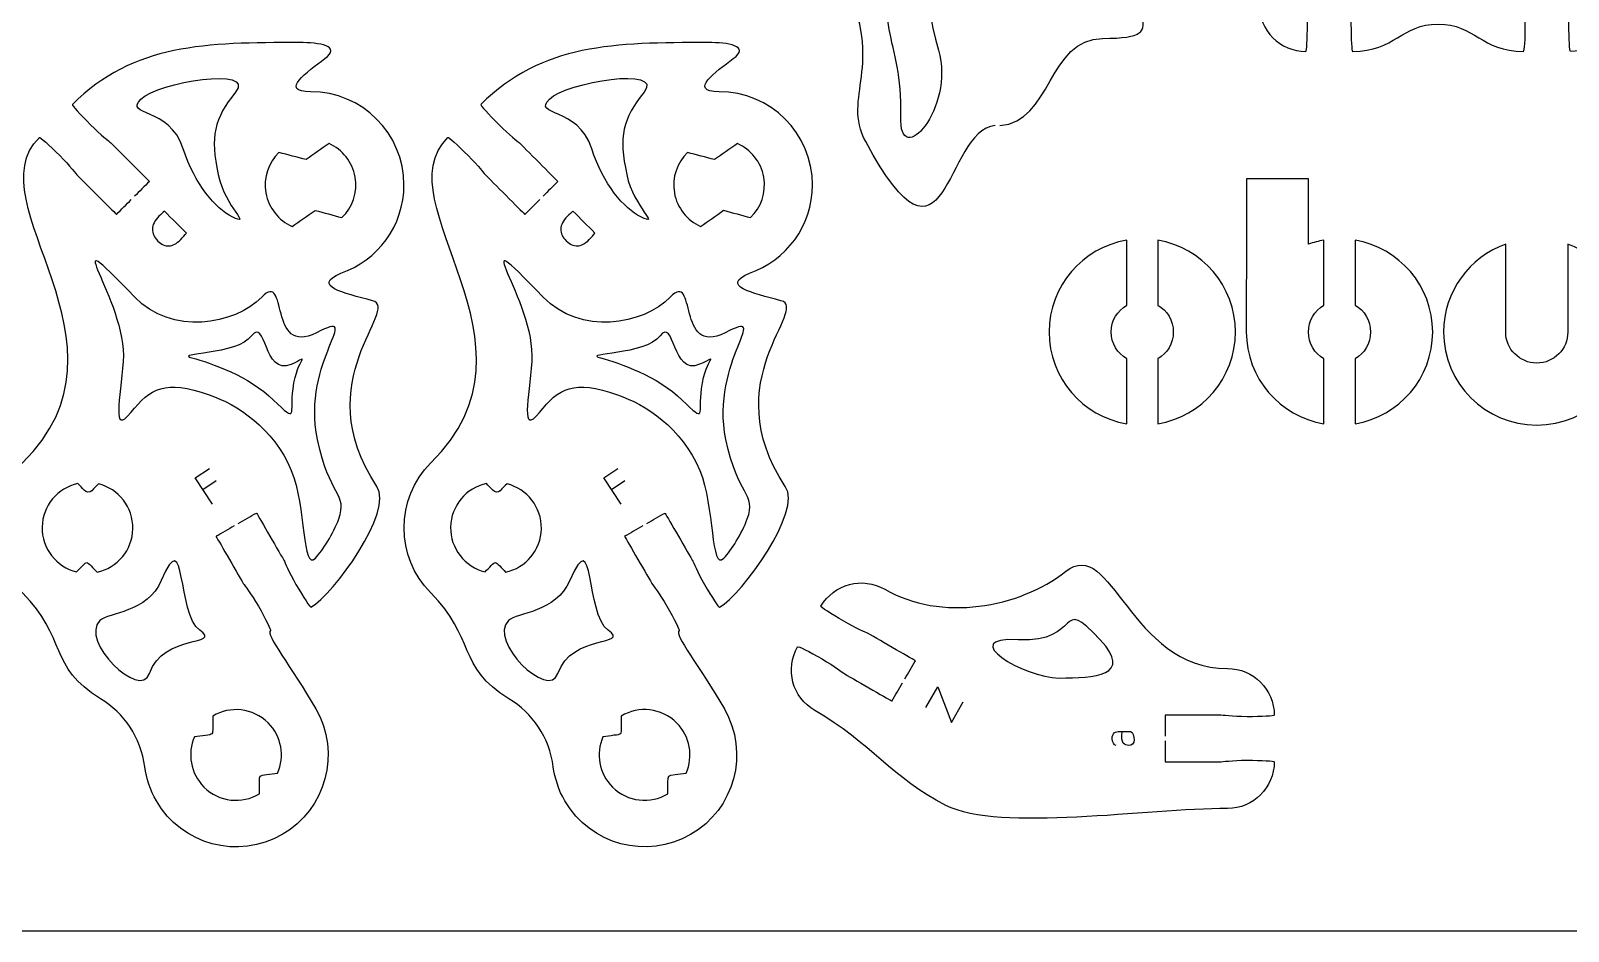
# Model space of a CAD drawing. Extents: x 0 to 300, y 0 to 300.
# Drawn here: x 59.6 to 158.4, y 0.1 to 58 of the extents above; entities that cross this region are included whole.
import ezdxf

# ---------------------------------------------------------------- set-up
doc = ezdxf.new("R2010")
doc.units = 0
doc.header["$MEASUREMENT"] = 0
doc.layers.add('DEFAULT', color=7, linetype='CONTINUOUS')

msp = doc.modelspace()

# ---------------------------------------------------------------- linework, layer by layer
at = {"layer": 'DEFAULT', "color": 250}
for points in [[(71.246, 27.576), (70.136, 29.265), (71.046, 29.862)], [(97.496, 27.576), (96.386, 29.265), (97.296, 29.863)], [(70.625, 28.52), (71.483, 29.083)], [(96.875, 28.521), (97.732, 29.084)], [(117.079, 14.491), (117.845, 15.817), (118.728, 13.538), (119.486, 14.85)]]:
    msp.add_lwpolyline(points, dxfattribs=at)
at = {"layer": 'DEFAULT', "color": 1}
msp.add_lwpolyline([(294.852, 0.101), (5.151, 0.101)], dxfattribs=at)
for points, knots in [([(142.85, 77.688), (142.399, 77.688), (141.949, 77.688), (141.499, 77.688), (141.499, 78.855), (141.499, 80.021), (141.499, 81.188), (141.499, 81.364), (141.601, 81.971), (141.601, 82.938), (141.601, 83.904), (141.555, 84.687), (141.499, 84.687), (139.841, 84.687), (138.5, 83.347), (138.5, 81.689), (138.5, 71.956), (139.999, 74.189), (139.999, 70.689), (139.999, 67.19), (138.5, 69.419), (138.5, 59.69), (138.5, 58.032), (139.841, 56.691), (141.499, 56.688), (141.555, 56.688), (141.597, 57.471), (141.597, 58.441), (141.597, 59.407), (141.499, 60.014), (141.499, 60.191), (141.499, 61.357), (141.499, 62.524), (141.499, 63.69), (142.498, 63.69), (143.498, 63.69), (144.497, 63.69), (144.497, 62.524), (144.497, 61.357), (144.497, 60.191), (144.497, 60.014), (144.398, 59.407), (144.398, 58.437), (144.398, 57.471), (144.444, 56.688), (144.497, 56.688), (147.249, 56.688), (147.623, 58.444), (149.997, 58.444), (152.371, 58.444), (152.745, 56.688), (155.493, 56.688), (155.55, 56.688), (155.599, 57.471), (155.599, 58.441), (155.599, 59.407), (155.5, 60.014), (155.5, 60.191), (155.5, 61.357), (155.5, 62.524), (155.5, 63.69), (155.95, 63.69), (156.399, 63.69), (156.848, 63.69)], [0, 0, 0, 0, 3.83, 3.83, 3.83, 13.75, 13.75, 13.75, 14.75, 14.75, 14.75, 15.75, 15.75, 15.75, 16.75, 16.75, 16.75, 17.75, 17.75, 17.75, 18.75, 18.75, 18.75, 19.75, 19.75, 19.75, 20.75, 20.75, 20.75, 21.75, 21.75, 21.75, 31.67, 31.67, 31.67, 40.17, 40.17, 40.17, 50.09, 50.09, 50.09, 51.09, 51.09, 51.09, 52.09, 52.09, 52.09, 53.09, 53.09, 53.09, 54.09, 54.09, 54.09, 55.09, 55.09, 55.09, 56.09, 56.09, 56.09, 66.01, 66.01, 66.01, 69.83, 69.83, 69.83, 69.83]), ([(143.15, 77.688), (143.6, 77.688), (144.05, 77.688), (144.501, 77.688), (144.501, 78.855), (144.501, 80.021), (144.501, 81.188), (144.501, 81.364), (144.398, 81.971), (144.398, 82.938), (144.398, 83.904), (144.444, 84.687), (144.501, 84.687), (147.249, 84.687), (147.626, 82.934), (149.997, 82.934), (152.371, 82.934), (152.749, 84.687), (155.497, 84.687), (155.553, 84.687), (155.603, 83.904), (155.603, 82.938), (155.603, 81.971), (155.5, 81.364), (155.5, 81.188), (155.5, 80.021), (155.5, 78.855), (155.5, 77.688), (156.501, 77.688), (157.502, 77.688), (158.502, 77.688), (158.502, 78.855), (158.502, 80.021), (158.502, 81.188), (158.502, 81.364), (158.4, 81.971), (158.4, 82.938), (158.4, 83.904), (158.446, 84.687), (158.502, 84.687), (160.161, 84.687), (161.501, 83.347), (161.501, 81.689), (161.501, 71.956), (159.998, 74.189), (159.998, 70.689), (159.998, 67.19), (161.501, 69.416), (161.501, 59.686), (161.501, 58.028), (160.157, 56.688), (158.499, 56.688), (158.446, 56.688), (158.4, 57.471), (158.4, 58.437), (158.4, 59.407), (158.499, 60.014), (158.499, 60.191), (158.499, 61.357), (158.499, 62.524), (158.499, 63.69), (158.049, 63.69), (157.598, 63.69), (157.148, 63.69)], [0, 0, 0, 0, 3.83, 3.83, 3.83, 13.75, 13.75, 13.75, 14.75, 14.75, 14.75, 15.75, 15.75, 15.75, 16.75, 16.75, 16.75, 17.75, 17.75, 17.75, 18.75, 18.75, 18.75, 19.75, 19.75, 19.75, 29.67, 29.67, 29.67, 38.18, 38.18, 38.18, 48.1, 48.1, 48.1, 49.1, 49.1, 49.1, 50.1, 50.1, 50.1, 51.1, 51.1, 51.1, 52.1, 52.1, 52.1, 53.1, 53.1, 53.1, 54.1, 54.1, 54.1, 55.1, 55.1, 55.1, 56.1, 56.1, 56.1, 66.02, 66.02, 66.02, 69.85, 69.85, 69.85, 69.85]), ([(121.528, 51.914), (118.226, 51.604), (118.49, 41.067), (113.216, 50.884), (111.65, 53.798), (114.504, 55.728), (111.858, 61.133), (110.683, 63.535), (111.858, 66.791), (111.858, 71.25), (111.858, 73.003), (112.687, 72.051), (115.763, 71.571), (116.811, 71.409), (118.505, 71.328), (120.177, 71.328), (120.233, 71.328), (120.275, 70.548), (120.275, 69.578), (120.275, 68.611), (120.177, 68.005), (120.177, 67.828), (120.177, 66.662), (120.177, 65.495), (120.177, 64.329), (120.626, 64.329), (121.075, 64.329), (121.524, 64.329)], [0, 0, 0, 0, 1, 1, 1, 2, 2, 2, 3, 3, 3, 4, 4, 4, 5, 5, 5, 6, 6, 6, 7, 7, 7, 16.92, 16.92, 16.92, 20.74, 20.74, 20.74, 20.74]), ([(121.828, 51.925), (125.13, 52.087), (124.943, 57.524), (128.439, 57.524), (133.759, 57.524), (128.848, 59.256), (131.494, 64.66), (132.669, 67.063), (131.494, 66.791), (131.494, 71.25), (131.494, 73.007), (131.219, 72.383), (128.859, 71.839), (126.904, 71.391), (124.847, 71.328), (123.175, 71.328), (123.122, 71.328), (123.077, 70.548), (123.077, 69.578), (123.077, 68.611), (123.175, 68.005), (123.175, 67.828), (123.175, 66.662), (123.175, 65.495), (123.175, 64.329), (122.725, 64.329), (122.275, 64.329), (121.824, 64.329)], [0, 0, 0, 0, 1, 1, 1, 2, 2, 2, 3, 3, 3, 4, 4, 4, 5, 5, 5, 6, 6, 6, 7, 7, 7, 16.92, 16.92, 16.92, 20.75, 20.75, 20.75, 20.75]), ([(72.9, 26.327), (73.29, 26.551), (73.681, 26.776), (74.071, 27.001), (74.071, 27.001), (75.383, 24.729), (75.824, 23.97), (75.909, 23.819), (76.128, 23.24), (76.607, 22.404), (77.094, 21.568), (77.525, 20.912), (77.57, 20.936), (79.01, 21.765), (82.926, 27.138), (81.8, 28.705), (77.274, 35.563), (83.388, 40.159), (81.522, 40.657), (79.659, 41.154), (77.581, 41.609), (79.493, 42.421), (81.846, 43.228), (83.547, 45.469), (83.547, 48.097), (83.547, 51.409), (80.858, 54.097), (77.546, 54.097), (75.503, 54.097), (77.341, 55.392), (78.456, 56.221), (79.571, 57.05), (78.103, 57.258), (76.826, 57.258), (70.836, 57.258), (66.158, 57.198), (62.239, 53.275), (62.2, 53.237), (62.722, 52.651), (63.406, 51.97), (64.087, 51.286), (64.588, 50.926), (64.712, 50.803), (65.333, 50.185), (67.188, 48.326), (67.188, 48.326), (66.87, 48.009), (66.551, 47.691), (66.232, 47.374)], [0, 0, 0, 0, 3.830209, 3.830209, 3.830209, 4.830209, 4.830209, 4.830209, 5.830209, 5.830209, 5.830209, 6.830209, 6.830209, 6.830209, 7.830209, 7.830209, 7.830209, 8.830209, 8.830209, 8.830209, 9.830209, 9.830209, 9.830209, 10.830209, 10.830209, 10.830209, 11.830209, 11.830209, 11.830209, 12.830209, 12.830209, 12.830209, 13.830209, 13.830209, 13.830209, 14.830209, 14.830209, 14.830209, 15.830209, 15.830209, 15.830209, 16.830209, 16.830209, 16.830209, 17.830209, 17.830209, 17.830209, 21.655663, 21.655663, 21.655663, 21.655663]), ([(99.149, 26.328), (99.54, 26.552), (99.93, 26.777), (100.321, 27.001), (100.321, 27.001), (101.633, 24.729), (102.074, 23.971), (102.159, 23.819), (102.377, 23.241), (102.857, 22.405), (103.344, 21.569), (103.774, 20.912), (103.82, 20.937), (105.26, 21.766), (109.175, 27.139), (108.05, 28.705), (103.524, 35.563), (109.638, 40.16), (107.771, 40.657), (105.909, 41.155), (103.831, 41.61), (105.743, 42.421), (108.096, 43.229), (109.796, 45.469), (109.796, 48.097), (109.796, 51.41), (107.108, 54.098), (103.796, 54.098), (101.753, 54.098), (103.591, 55.393), (104.706, 56.222), (105.82, 57.051), (104.353, 57.259), (103.076, 57.259), (97.086, 57.259), (92.408, 57.199), (88.489, 53.276), (88.45, 53.237), (88.972, 52.652), (89.656, 51.971), (90.337, 51.287), (90.838, 50.927), (90.961, 50.803), (91.582, 50.186), (93.438, 48.327), (93.438, 48.327), (93.119, 48.009), (92.801, 47.692), (92.482, 47.374)], [0, 0, 0, 0, 3.830209, 3.830209, 3.830209, 4.830209, 4.830209, 4.830209, 5.830209, 5.830209, 5.830209, 6.830209, 6.830209, 6.830209, 7.830209, 7.830209, 7.830209, 8.830209, 8.830209, 8.830209, 9.830209, 9.830209, 9.830209, 10.830209, 10.830209, 10.830209, 11.830209, 11.830209, 11.830209, 12.830209, 12.830209, 12.830209, 13.830209, 13.830209, 13.830209, 14.830209, 14.830209, 14.830209, 15.830209, 15.830209, 15.830209, 16.830209, 16.830209, 16.830209, 17.830209, 17.830209, 17.830209, 21.655663, 21.655663, 21.655663, 21.655663]), ([(72.639, 26.175), (72.249, 25.95), (71.86, 25.726), (71.471, 25.501), (71.471, 25.501), (72.783, 23.226), (73.221, 22.471), (73.309, 22.319), (73.704, 21.843), (74.187, 21.007), (74.667, 20.174), (75.016, 19.479), (74.97, 19.437), (74.607, 19.225), (76.308, 17.13), (77.881, 14.403), (79.511, 11.577), (78.541, 7.951), (75.715, 6.321), (72.893, 4.687), (69.266, 5.658), (67.636, 8.483), (67.234, 9.178), (66.991, 9.923), (66.892, 10.674), (66.645, 12.565), (65.555, 14.138), (64.038, 15.059), (60.711, 17.08), (61.889, 19), (59.028, 21.861), (56.721, 24.168), (56.721, 27.921), (59.028, 30.229), (66.913, 37.937), (55.875, 46.911), (60.115, 51.155), (60.157, 51.194), (60.739, 50.672), (61.424, 49.988), (62.108, 49.303), (62.468, 48.806), (62.592, 48.682), (63.209, 48.061), (65.068, 46.206), (65.068, 46.206), (65.386, 46.523), (65.703, 46.841), (66.021, 47.158)], [0, 0, 0, 0, 3.821544, 3.821544, 3.821544, 4.821544, 4.821544, 4.821544, 5.821544, 5.821544, 5.821544, 6.821544, 6.821544, 6.821544, 7.821544, 7.821544, 7.821544, 8.821544, 8.821544, 8.821544, 9.821544, 9.821544, 9.821544, 10.821544, 10.821544, 10.821544, 11.821544, 11.821544, 11.821544, 12.821544, 12.821544, 12.821544, 13.821544, 13.821544, 13.821544, 14.821544, 14.821544, 14.821544, 15.821544, 15.821544, 15.821544, 16.821544, 16.821544, 16.821544, 17.821544, 17.821544, 17.821544, 21.639921, 21.639921, 21.639921, 21.639921]), ([(75.512, 50.184), (76.094, 50.032), (76.677, 49.879), (77.259, 49.726), (77.749, 50.07), (78.239, 50.415), (78.73, 50.759), (79.583, 50.375), (80.24, 49.592), (80.412, 48.6), (80.585, 47.613), (80.24, 46.65), (79.562, 46), (78.985, 46.156), (78.407, 46.311), (77.83, 46.466), (77.337, 46.122), (76.845, 45.777), (76.352, 45.433), (75.502, 45.821), (74.846, 46.6), (74.669, 47.592), (74.5, 48.579), (74.846, 49.535), (75.512, 50.184)], [0, 0, 0, 0, 5.117861, 5.117861, 5.117861, 10.214311, 10.214311, 10.214311, 11.214311, 11.214311, 11.214311, 12.214311, 12.214311, 12.214311, 17.298649, 17.298649, 17.298649, 22.411476, 22.411476, 22.411476, 23.411476, 23.411476, 23.411476, 24.411476, 24.411476, 24.411476, 24.411476]), ([(98.888, 26.176), (98.499, 25.951), (98.11, 25.727), (97.721, 25.502), (97.721, 25.502), (99.033, 23.227), (99.47, 22.472), (99.559, 22.32), (99.954, 21.844), (100.437, 21.008), (100.917, 20.175), (101.266, 19.48), (101.22, 19.438), (100.857, 19.226), (102.557, 17.131), (104.131, 14.404), (105.761, 11.578), (104.79, 7.951), (101.965, 6.322), (99.142, 4.688), (95.516, 5.658), (93.886, 8.484), (93.484, 9.179), (93.24, 9.923), (93.142, 10.675), (92.895, 12.566), (91.805, 14.139), (90.288, 15.06), (86.961, 17.081), (88.139, 19), (85.278, 21.861), (82.971, 24.169), (82.971, 27.922), (85.278, 30.229), (93.163, 37.937), (82.124, 46.912), (86.365, 51.156), (86.407, 51.195), (86.989, 50.673), (87.674, 49.988), (88.358, 49.304), (88.718, 48.807), (88.841, 48.683), (89.459, 48.062), (91.318, 46.207), (91.318, 46.207), (91.635, 46.524), (91.953, 46.842), (92.27, 47.159)], [0, 0, 0, 0, 3.821544, 3.821544, 3.821544, 4.821544, 4.821544, 4.821544, 5.821544, 5.821544, 5.821544, 6.821544, 6.821544, 6.821544, 7.821544, 7.821544, 7.821544, 8.821544, 8.821544, 8.821544, 9.821544, 9.821544, 9.821544, 10.821544, 10.821544, 10.821544, 11.821544, 11.821544, 11.821544, 12.821544, 12.821544, 12.821544, 13.821544, 13.821544, 13.821544, 14.821544, 14.821544, 14.821544, 15.821544, 15.821544, 15.821544, 16.821544, 16.821544, 16.821544, 17.821544, 17.821544, 17.821544, 21.639921, 21.639921, 21.639921, 21.639921]), ([(101.762, 50.185), (102.344, 50.032), (102.926, 49.879), (103.508, 49.727), (103.999, 50.071), (104.489, 50.416), (104.979, 50.76), (105.833, 50.376), (106.489, 49.593), (106.662, 48.601), (106.835, 47.613), (106.489, 46.65), (105.812, 46.001), (105.235, 46.156), (104.657, 46.312), (104.08, 46.467), (103.587, 46.122), (103.094, 45.778), (102.602, 45.433), (101.752, 45.821), (101.095, 46.601), (100.919, 47.592), (100.75, 48.58), (101.095, 49.536), (101.762, 50.185)], [1, 1, 1, 1, 6.117861, 6.117861, 6.117861, 11.214311, 11.214311, 11.214311, 12.214311, 12.214311, 12.214311, 13.214311, 13.214311, 13.214311, 18.298649, 18.298649, 18.298649, 23.411476, 23.411476, 23.411476, 24.411476, 24.411476, 24.411476, 25.411476, 25.411476, 25.411476, 25.411476]), ([(141.665, 38.639), (141.665, 37.902), (142.064, 37.26), (142.66, 36.917), (142.66, 35.524), (142.66, 34.131), (142.66, 32.737), (139.831, 33.213), (137.672, 35.676), (137.672, 38.639), (137.673, 41.926), (137.674, 45.212), (137.675, 48.499), (139.005, 48.499), (140.335, 48.499), (141.665, 48.499), (141.665, 47.095), (141.665, 45.691), (141.665, 44.287), (141.986, 44.4), (142.318, 44.488), (142.66, 44.545), (142.66, 43.152), (142.66, 41.76), (142.66, 40.368), (142.064, 40.022), (141.665, 39.376), (141.665, 38.639)], [1, 1, 1, 1, 2, 2, 2, 13.85, 13.85, 13.85, 14.85, 14.85, 14.85, 42.800002, 42.800002, 42.800002, 54.110002, 54.110002, 54.110002, 66.050002, 66.050002, 66.050002, 67.050002, 67.050002, 67.050002, 78.890002, 78.890002, 78.890002, 79.890002, 79.890002, 79.890002, 79.890002]), ([(128.99, 38.643), (128.99, 37.905), (129.392, 37.26), (129.985, 36.918), (129.985, 35.524), (129.985, 34.131), (129.985, 32.737), (127.152, 33.213), (124.997, 35.672), (125, 38.643), (125, 41.606), (127.156, 44.068), (129.985, 44.545), (129.985, 43.151), (129.985, 41.758), (129.985, 40.364), (129.389, 40.022), (128.99, 39.38), (128.99, 38.643)], [0, 0, 0, 0, 1, 1, 1, 12.85, 12.85, 12.85, 13.85, 13.85, 13.85, 14.85, 14.85, 14.85, 26.7, 26.7, 26.7, 27.7, 27.7, 27.7, 27.7]), ([(136.973, 38.643), (136.973, 35.676), (134.818, 33.213), (131.985, 32.737), (131.985, 34.131), (131.985, 35.524), (131.985, 36.918), (132.581, 37.26), (132.98, 37.905), (132.98, 38.643), (132.98, 39.38), (132.581, 40.025), (131.985, 40.368), (131.985, 41.76), (131.985, 43.152), (131.985, 44.545), (134.818, 44.068), (136.973, 41.606), (136.973, 38.643)], [0, 0, 0, 0, 1, 1, 1, 12.85, 12.85, 12.85, 13.85, 13.85, 13.85, 14.85, 14.85, 14.85, 26.69, 26.69, 26.69, 27.69, 27.69, 27.69, 27.69]), ([(149.649, 38.639), (149.649, 35.676), (147.49, 33.21), (144.66, 32.737), (144.66, 34.131), (144.66, 35.524), (144.66, 36.917), (145.257, 37.26), (145.659, 37.902), (145.655, 38.639), (145.655, 39.38), (145.257, 40.025), (144.66, 40.368), (144.66, 41.76), (144.66, 43.152), (144.66, 44.545), (147.493, 44.068), (149.645, 41.606), (149.649, 38.639)], [0, 0, 0, 0, 1, 1, 1, 12.85, 12.85, 12.85, 13.85, 13.85, 13.85, 14.85, 14.85, 14.85, 26.69, 26.69, 26.69, 27.69, 27.69, 27.69, 27.69]), ([(162.322, 38.64), (162.324, 35.335), (159.643, 32.654), (156.336, 32.653), (153.028, 32.652), (150.346, 35.333), (150.348, 38.639), (150.351, 41.25), (152.013, 43.464), (154.342, 44.289), (154.341, 42.406), (154.339, 40.523), (154.338, 38.641), (154.339, 37.539), (155.232, 36.644), (156.338, 36.644), (157.439, 36.645), (158.332, 37.536), (158.33, 38.64), (158.331, 40.523), (158.332, 42.407), (158.332, 44.291), (160.659, 43.465), (162.324, 41.249), (162.322, 38.64)], [0, 0, 0, 0, 1, 1, 1, 2, 2, 2, 3, 3, 3, 19.010003, 19.010003, 19.010003, 20.010003, 20.010003, 20.010003, 21.010003, 21.010003, 21.010003, 37.029004, 37.029004, 37.029004, 38.029004, 38.029004, 38.029004, 38.029004]), ([(62.594, 28.891), (62.728, 28.747), (62.862, 28.604), (62.996, 28.46), (63.13, 28.319), (63.352, 28.309), (63.483, 28.436), (63.627, 28.582), (63.772, 28.727), (63.917, 28.873), (65.208, 28.552), (66.15, 27.377), (66.125, 25.991), (66.104, 24.612), (65.12, 23.476), (63.825, 23.197), (63.699, 23.332), (63.573, 23.467), (63.447, 23.603), (63.165, 23.881), (63.165, 23.881), (62.904, 23.617), (62.77, 23.484), (62.636, 23.351), (62.502, 23.218), (61.214, 23.539), (60.265, 24.71), (60.294, 26.097), (60.315, 27.476), (61.299, 28.612), (62.594, 28.891)], [0, 0, 0, 0, 1.669731, 1.669731, 1.669731, 2.669731, 2.669731, 2.669731, 4.416299, 4.416299, 4.416299, 5.416299, 5.416299, 5.416299, 6.416299, 6.416299, 6.416299, 7.987095, 7.987095, 7.987095, 8.987095, 8.987095, 8.987095, 10.592243, 10.592243, 10.592243, 11.592243, 11.592243, 11.592243, 12.592243, 12.592243, 12.592243, 12.592243]), ([(88.843, 28.892), (88.977, 28.748), (89.112, 28.605), (89.246, 28.461), (89.38, 28.32), (89.602, 28.309), (89.732, 28.436), (89.877, 28.582), (90.022, 28.728), (90.166, 28.874), (91.457, 28.553), (92.399, 27.378), (92.375, 25.992), (92.354, 24.612), (91.369, 23.476), (90.075, 23.198), (89.949, 23.333), (89.823, 23.468), (89.697, 23.603), (89.415, 23.882), (89.415, 23.882), (89.154, 23.618), (89.02, 23.485), (88.886, 23.352), (88.752, 23.219), (87.464, 23.54), (86.515, 24.711), (86.543, 26.098), (86.564, 27.477), (87.549, 28.613), (88.843, 28.892)], [0, 0, 0, 0, 1.669731, 1.669731, 1.669731, 2.669731, 2.669731, 2.669731, 4.416299, 4.416299, 4.416299, 5.416299, 5.416299, 5.416299, 6.416299, 6.416299, 6.416299, 7.987095, 7.987095, 7.987095, 8.987095, 8.987095, 8.987095, 10.592243, 10.592243, 10.592243, 11.592243, 11.592243, 11.592243, 12.592243, 12.592243, 12.592243, 12.592243]), ([(115.732, 16.333), (115.956, 16.722), (116.181, 17.112), (116.406, 17.501), (116.406, 17.501), (114.13, 18.813), (113.372, 19.251), (113.22, 19.335), (112.645, 19.554), (111.809, 20.037), (110.969, 20.521), (110.313, 20.951), (110.341, 21.001), (111.17, 22.436), (113.005, 22.927), (114.441, 22.098), (118.064, 20.006), (123.069, 20.888), (126.058, 23.244), (129.046, 25.601), (130.146, 17), (136.464, 17), (138.126, 17), (139.467, 15.659), (139.467, 14.001), (139.467, 13.945), (138.683, 13.899), (137.717, 13.899), (136.75, 13.899), (136.14, 14.001), (135.967, 14.001), (134.801, 14.001), (133.634, 14.001), (132.467, 14.001), (132.467, 13.551), (132.467, 13.101), (132.467, 12.65)], [0, 0, 0, 0, 3.821544, 3.821544, 3.821544, 4.821544, 4.821544, 4.821544, 5.821544, 5.821544, 5.821544, 6.821544, 6.821544, 6.821544, 7.821544, 7.821544, 7.821544, 8.821544, 8.821544, 8.821544, 9.821544, 9.821544, 9.821544, 10.821544, 10.821544, 10.821544, 11.821544, 11.821544, 11.821544, 12.821544, 12.821544, 12.821544, 22.741544, 22.741544, 22.741544, 26.571544, 26.571544, 26.571544, 26.571544]), ([(132.467, 12.35), (132.467, 11.9), (132.467, 11.45), (132.467, 10.999), (133.634, 10.999), (134.801, 10.999), (135.967, 10.999), (136.14, 10.999), (136.75, 11.102), (137.717, 11.102), (138.683, 11.102), (139.467, 11.056), (139.467, 10.999), (139.467, 9.341), (138.126, 8.001), (136.468, 8.001), (131.31, 8.001), (121.824, 6.448), (118.374, 8.191), (114.92, 9.934), (113.559, 12.213), (109.939, 14.305), (108.503, 15.134), (108.013, 16.965), (108.842, 18.401), (108.87, 18.45), (109.569, 18.097), (110.408, 17.614), (111.244, 17.131), (111.721, 16.739), (111.872, 16.651), (112.631, 16.213), (114.903, 14.901), (114.903, 14.901), (115.128, 15.291), (115.354, 15.682), (115.58, 16.072)], [0, 0, 0, 0, 3.83, 3.83, 3.83, 13.75, 13.75, 13.75, 14.75, 14.75, 14.75, 15.75, 15.75, 15.75, 16.75, 16.75, 16.75, 17.75, 17.75, 17.75, 18.75, 18.75, 18.75, 19.75, 19.75, 19.75, 20.75, 20.75, 20.75, 21.75, 21.75, 21.75, 22.75, 22.75, 22.75, 26.585205, 26.585205, 26.585205, 26.585205]), ([(70.083, 12.614), (70.318, 12.643), (70.553, 12.672), (70.789, 12.702), (71.258, 12.762), (71.258, 12.762), (71.258, 13.196), (71.258, 13.444), (71.258, 13.692), (71.258, 13.94), (72.373, 14.614), (73.851, 14.469), (74.817, 13.503), (75.692, 12.628), (75.893, 11.34), (75.428, 10.275), (75.193, 10.243), (74.957, 10.211), (74.722, 10.179), (74.256, 10.123), (74.256, 10.123), (74.256, 9.696), (74.256, 9.444), (74.256, 9.193), (74.256, 8.941), (73.135, 8.264), (71.66, 8.412), (70.693, 9.379), (69.819, 10.254), (69.617, 11.545), (70.083, 12.614)], [0, 0, 0, 0, 2.015564, 2.015564, 2.015564, 3.015564, 3.015564, 3.015564, 5.125564, 5.125564, 5.125564, 6.125564, 6.125564, 6.125564, 7.125564, 7.125564, 7.125564, 9.143707, 9.143707, 9.143707, 10.143707, 10.143707, 10.143707, 12.283707, 12.283707, 12.283707, 13.283707, 13.283707, 13.283707, 14.283707, 14.283707, 14.283707, 14.283707]), ([(96.333, 12.614), (96.568, 12.644), (96.803, 12.673), (97.038, 12.703), (97.508, 12.763), (97.508, 12.763), (97.508, 13.196), (97.508, 13.445), (97.508, 13.693), (97.508, 13.941), (98.622, 14.615), (100.101, 14.47), (101.067, 13.503), (101.942, 12.628), (102.143, 11.341), (101.677, 10.275), (101.442, 10.244), (101.207, 10.212), (100.972, 10.18), (100.506, 10.124), (100.506, 10.124), (100.506, 9.697), (100.506, 9.445), (100.506, 9.194), (100.506, 8.942), (99.384, 8.265), (97.91, 8.413), (96.943, 9.379), (96.068, 10.254), (95.867, 11.545), (96.333, 12.614)], [0, 0, 0, 0, 2.015564, 2.015564, 2.015564, 3.015564, 3.015564, 3.015564, 5.125564, 5.125564, 5.125564, 6.125564, 6.125564, 6.125564, 7.125564, 7.125564, 7.125564, 9.143707, 9.143707, 9.143707, 10.143707, 10.143707, 10.143707, 12.283707, 12.283707, 12.283707, 13.283707, 13.283707, 13.283707, 14.283707, 14.283707, 14.283707, 14.283707])]:
    msp.add_open_spline(points, degree=3, knots=knots, dxfattribs=at)
at = {"layer": 'DEFAULT', "color": 5}
for points, knots in [([(115.468, 52.521), (115.343, 48.956), (118.968, 53.036), (117.89, 56.772), (116.812, 60.508), (116.764, 64.326), (117.785, 66.733), (118.806, 69.14), (118.18, 70.717), (115.706, 64.49), (113.231, 58.262), (115.649, 57.686), (115.468, 52.521)], [0, 0, 0, 0, 1, 1, 1, 2, 2, 2, 3, 3, 3, 4, 4, 4, 4]), ([(76.303, 29.734), (75.151, 32.505), (72.794, 33.983), (71.021, 34.605), (68.187, 35.601), (67.245, 35.026), (66, 33.47), (64.755, 31.913), (65.327, 34.363), (65.502, 36.746), (65.792, 40.712), (60.834, 46.517), (66.249, 40.878), (68.602, 38.427), (72.661, 39.078), (74.404, 40.88), (76.147, 42.683), (74.8, 36.993), (77.933, 38.593), (81.065, 40.193), (76.939, 36.841), (77.984, 31.726), (78.731, 28.069), (79.957, 28.272), (79.353, 26.621), (79.011, 25.686), (78.318, 24.576), (77.859, 24.1), (76.988, 23.197), (77.255, 27.445), (76.303, 29.734)], [1, 1, 1, 1, 2, 2, 2, 3, 3, 3, 4, 4, 4, 5, 5, 5, 6, 6, 6, 7, 7, 7, 8, 8, 8, 9, 9, 9, 10, 10, 10, 11, 11, 11, 11]), ([(102.553, 29.735), (101.401, 32.505), (99.044, 33.984), (97.27, 34.606), (94.436, 35.601), (93.494, 35.027), (92.249, 33.47), (91.004, 31.914), (91.577, 34.364), (91.751, 36.747), (92.042, 40.713), (87.084, 46.517), (92.498, 40.879), (94.852, 38.428), (98.911, 39.078), (100.654, 40.881), (102.397, 42.684), (101.05, 36.994), (104.183, 38.594), (107.315, 40.194), (103.189, 36.841), (104.234, 31.727), (104.98, 28.069), (106.207, 28.273), (105.603, 26.622), (105.261, 25.687), (104.568, 24.576), (104.109, 24.101), (103.237, 23.198), (103.504, 27.446), (102.553, 29.735)], [1, 1, 1, 1, 2, 2, 2, 3, 3, 3, 4, 4, 4, 5, 5, 5, 6, 6, 6, 7, 7, 7, 8, 8, 8, 9, 9, 9, 10, 10, 10, 11, 11, 11, 11]), ([(123.018, 18.85), (127.193, 18.626), (125.467, 21.869), (128.282, 18.85), (130.452, 16.523), (127.892, 16.39), (125.65, 16.39), (123.408, 16.39), (118.956, 19.068), (123.018, 18.85)], [0, 0, 0, 0, 1, 1, 1, 2, 2, 2, 3, 3, 3, 3])]:
    msp.add_open_spline(points, degree=3, knots=knots, dxfattribs=at)
at = {"layer": 'DEFAULT', "color": 3}
for points, knots in [([(71.61, 48.764), (71.081, 51.229), (71.351, 52.354), (72.72, 54.056), (74.09, 55.758), (67.717, 54.699), (66.646, 53.62), (65.513, 52.478), (68.469, 53.204), (69.361, 50.424), (70.089, 48.158), (71.447, 46.559), (72.516, 46.048), (73.84, 45.415), (72.074, 46.602), (71.61, 48.764)], [0, 0, 0, 0, 1, 1, 1, 2, 2, 2, 3, 3, 3, 4, 4, 4, 5, 5, 5, 5]), ([(97.86, 48.764), (97.331, 51.23), (97.601, 52.355), (98.97, 54.057), (100.34, 55.759), (93.967, 54.699), (92.896, 53.62), (91.763, 52.479), (94.719, 53.205), (95.611, 50.425), (96.338, 48.159), (97.697, 46.56), (98.765, 46.049), (100.089, 45.416), (98.324, 46.603), (97.86, 48.764)], [0, 0, 0, 0, 1, 1, 1, 2, 2, 2, 3, 3, 3, 4, 4, 4, 5, 5, 5, 5]), ([(76.417, 34.984), (76.207, 33.395), (76.749, 32.712), (75.172, 34.263), (73.595, 35.815), (71.138, 36.645), (69.918, 36.977), (68.698, 37.309), (72.823, 37.143), (73.749, 38.388), (74.674, 39.633), (74.524, 35.809), (76.292, 36.562), (77.662, 37.144), (76.708, 37.184), (76.417, 34.984)], [0, 0, 0, 0, 1, 1, 1, 2, 2, 2, 3, 3, 3, 4, 4, 4, 5, 5, 5, 5]), ([(102.667, 34.985), (102.457, 33.395), (102.999, 32.712), (101.422, 34.264), (99.845, 35.815), (97.388, 36.645), (96.168, 36.977), (94.947, 37.309), (99.073, 37.144), (99.998, 38.389), (100.924, 39.633), (100.774, 35.81), (102.542, 36.563), (103.911, 37.145), (102.957, 37.185), (102.667, 34.985)], [0, 0, 0, 0, 1, 1, 1, 2, 2, 2, 3, 3, 3, 4, 4, 4, 5, 5, 5, 5]), ([(67.191, 16.682), (66.603, 14.938), (62.663, 18.794), (64.008, 20.085), (64.543, 20.6), (67.077, 20.588), (67.951, 22.658), (69.561, 26.476), (68.949, 20.5), (70.421, 19.462), (71.894, 18.425), (68.059, 19.257), (67.191, 16.682)], [0, 0, 0, 0, 1, 1, 1, 2, 2, 2, 3, 3, 3, 4, 4, 4, 4]), ([(93.44, 16.682), (92.853, 14.939), (88.913, 18.794), (90.257, 20.086), (90.793, 20.6), (93.327, 20.589), (94.2, 22.659), (95.811, 26.477), (95.198, 20.501), (96.671, 19.463), (98.143, 18.425), (94.309, 19.258), (93.44, 16.682)], [0, 0, 0, 0, 1, 1, 1, 2, 2, 2, 3, 3, 3, 4, 4, 4, 4])]:
    msp.add_open_spline(points, degree=3, knots=knots, dxfattribs=at)
at = {"layer": 'DEFAULT', "color": 250}
for points, knots in [([(69.561, 45.005), (69.466, 44.875), (69.345, 44.729), (69.198, 44.583), (68.933, 44.318), (68.683, 44.19), (68.442, 44.182), (68.198, 44.171), (67.958, 44.262), (67.727, 44.494), (67.494, 44.727), (67.375, 44.99), (67.377, 45.255), (67.377, 45.522), (67.526, 45.815), (67.803, 46.092), (67.935, 46.223), (68.051, 46.328), (68.156, 46.41), (68.624, 45.942), (69.093, 45.473), (69.561, 45.005)], [0, 0, 0, 0, 1, 1, 1, 2, 2, 2, 3, 3, 3, 4, 4, 4, 5, 5, 5, 6, 6, 6, 11.634227, 11.634227, 11.634227, 11.634227]), ([(95.811, 45.005), (95.716, 44.876), (95.595, 44.73), (95.448, 44.583), (95.183, 44.319), (94.933, 44.191), (94.691, 44.183), (94.448, 44.172), (94.208, 44.263), (93.977, 44.495), (93.743, 44.727), (93.625, 44.991), (93.627, 45.255), (93.627, 45.523), (93.776, 45.815), (94.053, 46.093), (94.185, 46.224), (94.301, 46.328), (94.405, 46.411), (94.874, 45.942), (95.342, 45.474), (95.811, 45.005)], [0, 0, 0, 0, 1, 1, 1, 2, 2, 2, 3, 3, 3, 4, 4, 4, 5, 5, 5, 6, 6, 6, 11.634227, 11.634227, 11.634227, 11.634227]), ([(129.302, 12.044), (129.177, 12.044), (129.052, 12.297), (129.052, 12.48), (129.052, 12.862), (129.253, 12.952), (129.544, 12.952), (129.544, 12.952), (130.137, 12.938), (130.236, 12.956), (130.383, 12.956), (130.467, 12.582), (130.467, 12.414), (130.467, 12.176), (130.299, 12.054), (130.129, 12.054), (129.844, 12.054), (129.589, 12.155), (129.691, 12.952)], [0, 0, 0, 0, 1, 1, 1, 2, 2, 2, 3, 3, 3, 4, 4, 4, 5, 5, 5, 6, 6, 6, 6])]:
    msp.add_open_spline(points, degree=3, knots=knots, dxfattribs=at)

doc.saveas('drawing.dxf')
